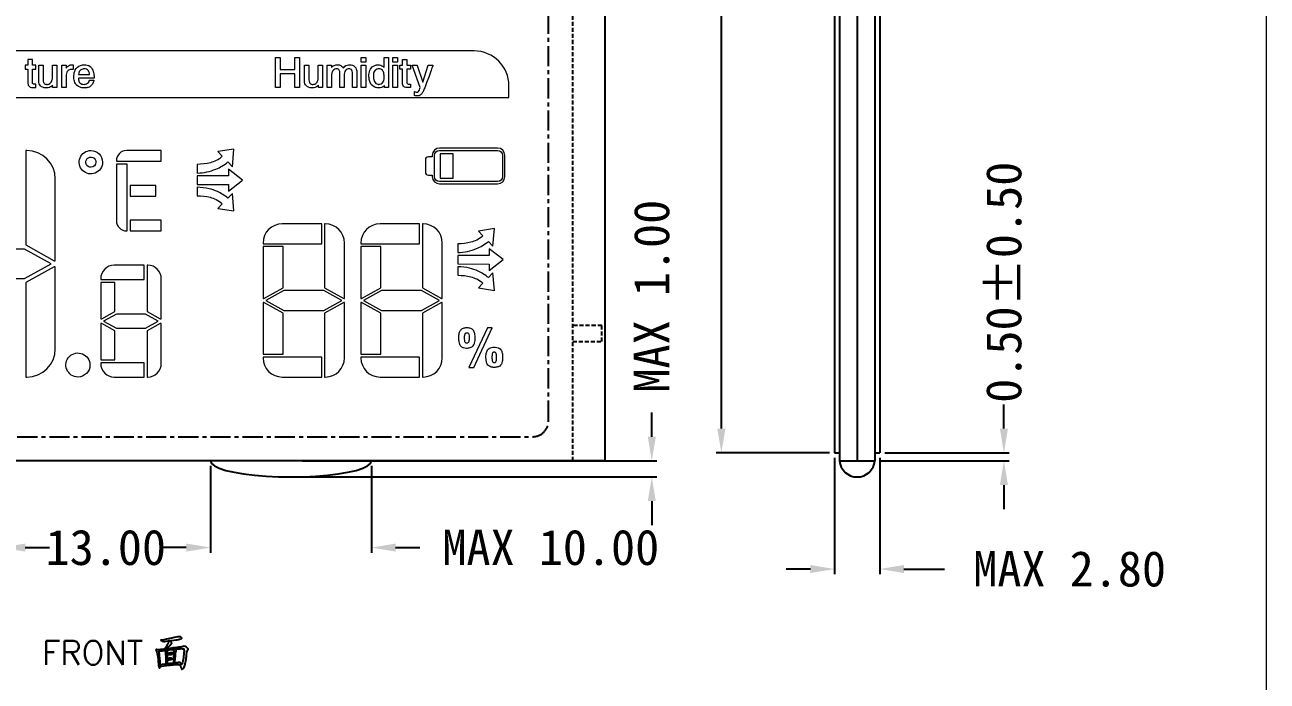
# Model space of a CAD drawing. Header units: millimetres. Extents: x 406 to 1082, y -777 to -474.
# Drawn here: x 457.9 to 535, y -739 to -698.3 of the extents above; entities that cross this region are included whole.
import ezdxf
from ezdxf.enums import TextEntityAlignment as Align

# ---------------------------------------------------------------- set-up
doc = ezdxf.new("R2010")
doc.units = ezdxf.units.MM
doc.linetypes.add('CENTER', pattern=[2, 1.25, -0.25, 0.25, -0.25])
doc.linetypes.add('HIDDEN', pattern=[0.375, 0.25, -0.125])
doc.layers.add('dim', color=4, linetype='Continuous')
doc.layers.add('SPEC', color=2, linetype='Continuous')
doc.styles.add('ROMANS', font='ROMANS.shx')
doc.dimstyles.new('LCDDIM', dxfattribs={"dimtxt": 2.2, "dimasz": 1.5, "dimexe": 0.3175, "dimexo": 0.3175, "dimgap": 0.254, "dimtad": 0, "dimzin": 0, "dimdsep": 46, "dimtxsty": 'Standard', "dimcen": 0.09, "dimadec": 0, "dimazin": 0, "dimtfac": 1, "dimtofl": 0, "dimtmove": 0, "dimatfit": 0, "dimfxl": 0, "dimtolj": 1, "dimtzin": 0, "dimarcsym": 0})

# ---------------------------------------------------------------- blocks, each defined once
blk = doc.blocks.new('*D42')
at = {"layer": 'DEFPOINTS', "color": 0, "ltscale": 0.5}
for p in [(510.983, -724.853), (518.697, -724.853), (510.683, -725.353)]:
    blk.add_point(p, dxfattribs=at)
at = {"layer": 'dim', "color": 0, "lineweight": -2, "ltscale": 0.5}
for p, q in [((518.697, -723.353), (518.697, -721.853)), ((511.301, -724.853), (519.014, -724.853)), ((511.001, -725.353), (519.014, -725.353)), ((518.697, -726.853), (518.697, -728.353))]:
    blk.add_line(p, q, dxfattribs=at)
at = {"layer": 'dim', "color": 0, "ltscale": 0.5}
for points in [[(518.447, -723.353), (518.947, -723.353), (518.697, -724.853)], [(518.447, -726.853), (518.947, -726.853), (518.697, -725.353)]]:
    blk.add_solid(points, dxfattribs=at)
at = {"layer": 'dim', "color": 0, "ltscale": 0.5, "insert": (518.697, -714.266), "char_height": 2.2, "attachment_point": 5, "rotation": 90}
blk.add_mtext('\\A1;0.50%%P0.50', dxfattribs=at)
blk = doc.blocks.new('*D43')
at = {"layer": 'DEFPOINTS', "color": 0, "ltscale": 0.5}
for p in [(508.183, -724.853), (510.983, -724.853), (510.983, -732.065)]:
    blk.add_point(p, dxfattribs=at)
at = {"layer": 'dim', "color": 0, "lineweight": -2, "ltscale": 0.5}
for p, q in [((508.183, -725.17), (508.183, -732.383)), ((510.983, -725.17), (510.983, -732.383)), ((506.683, -732.065), (505.183, -732.065)), ((512.483, -732.065), (515.008, -732.065))]:
    blk.add_line(p, q, dxfattribs=at)
at = {"layer": 'dim', "color": 0, "ltscale": 0.5}
for points in [[(506.683, -731.815), (506.683, -732.315), (508.183, -732.065)], [(512.483, -731.815), (512.483, -732.315), (510.983, -732.065)]]:
    blk.add_solid(points, dxfattribs=at)
at = {"layer": 'dim', "color": 0, "ltscale": 0.5, "insert": (522.779, -732.065), "char_height": 2.2, "attachment_point": 5}
blk.add_mtext('\\A1;MAX 2.80', dxfattribs=at)
blk = doc.blocks.new('*D48')
at = {"layer": 'DEFPOINTS', "color": 0, "ltscale": 0.5}
for p in [(501.149, -640.853), (508.183, -640.853), (508.183, -724.853)]:
    blk.add_point(p, dxfattribs=at)
at = {"layer": 'dim', "color": 0, "lineweight": -2, "ltscale": 0.5}
for p, q in [((507.866, -640.853), (500.832, -640.853)), ((501.149, -642.353), (501.149, -670.866)), ((501.149, -723.353), (501.149, -694.84)), ((507.866, -724.853), (500.832, -724.853))]:
    blk.add_line(p, q, dxfattribs=at)
at = {"layer": 'dim', "color": 0, "ltscale": 0.5}
for points in [[(500.899, -642.353), (501.399, -642.353), (501.149, -640.853)], [(500.899, -723.353), (501.399, -723.353), (501.149, -724.853)]]:
    blk.add_solid(points, dxfattribs=at)
at = {"layer": 'dim', "color": 0, "ltscale": 0.5, "insert": (501.149, -682.853), "char_height": 2.2, "attachment_point": 5, "rotation": 90}
blk.add_mtext('\\A1;POL84.00%%p0.20', dxfattribs=at)
blk = doc.blocks.new('*D51')
at = {"layer": 'DEFPOINTS', "color": 0, "ltscale": 0.5}
for p in [(446.417, -725.353), (456.417, -725.353), (456.417, -730.733)]:
    blk.add_point(p, dxfattribs=at)
at = {"layer": 'dim', "color": 0, "lineweight": -2, "ltscale": 0.5}
for p, q in [((446.417, -725.67), (446.417, -731.05)), ((456.417, -725.67), (456.417, -731.05)), ((444.917, -730.733), (442.342, -730.733)), ((457.917, -730.733), (459.417, -730.733))]:
    blk.add_line(p, q, dxfattribs=at)
at = {"layer": 'dim', "color": 0, "ltscale": 0.5}
for points in [[(444.917, -730.483), (444.917, -730.983), (446.417, -730.733)], [(457.917, -730.483), (457.917, -730.983), (456.417, -730.733)]]:
    blk.add_solid(points, dxfattribs=at)
at = {"layer": 'dim', "color": 0, "ltscale": 0.5, "insert": (434.205, -730.733), "char_height": 2.2, "attachment_point": 5}
blk.add_mtext('\\A1;MAX 10.00', dxfattribs=at)
blk = doc.blocks.new('*D52')
at = {"layer": 'DEFPOINTS', "color": 0, "ltscale": 0.5}
for p in [(469.417, -725.353), (479.417, -725.353), (479.417, -730.733)]:
    blk.add_point(p, dxfattribs=at)
at = {"layer": 'dim', "color": 0, "lineweight": -2, "ltscale": 0.5}
for p, q in [((469.417, -725.67), (469.417, -731.05)), ((479.417, -725.67), (479.417, -731.05)), ((467.917, -730.733), (466.417, -730.733)), ((480.917, -730.733), (482.417, -730.733))]:
    blk.add_line(p, q, dxfattribs=at)
at = {"layer": 'dim', "color": 0, "ltscale": 0.5}
for points in [[(467.917, -730.483), (467.917, -730.983), (469.417, -730.733)], [(480.917, -730.483), (480.917, -730.983), (479.417, -730.733)]]:
    blk.add_solid(points, dxfattribs=at)
at = {"layer": 'dim', "color": 0, "ltscale": 0.5, "insert": (490.554, -730.733), "char_height": 2.2, "attachment_point": 5}
blk.add_mtext('\\A1;MAX 10.00', dxfattribs=at)
blk = doc.blocks.new('*D53')
at = {"layer": 'DEFPOINTS', "color": 0, "ltscale": 0.5}
for p in [(456.417, -725.353), (469.417, -725.353), (469.417, -730.733)]:
    blk.add_point(p, dxfattribs=at)
at = {"layer": 'dim', "color": 0, "lineweight": -2, "ltscale": 0.5}
for p, q in [((456.417, -725.67), (456.417, -731.05)), ((469.417, -725.67), (469.417, -731.05)), ((457.917, -730.733), (458.996, -730.733)), ((467.917, -730.733), (466.838, -730.733))]:
    blk.add_line(p, q, dxfattribs=at)
at = {"layer": 'dim', "color": 0, "ltscale": 0.5}
for points in [[(457.917, -730.483), (457.917, -730.983), (456.417, -730.733)], [(467.917, -730.483), (467.917, -730.983), (469.417, -730.733)]]:
    blk.add_solid(points, dxfattribs=at)
at = {"layer": 'dim', "color": 0, "ltscale": 0.5, "insert": (462.917, -730.733), "char_height": 2.2, "attachment_point": 5}
blk.add_mtext('\\A1;13.00', dxfattribs=at)
blk = doc.blocks.new('*D54')
at = {"layer": 'DEFPOINTS', "color": 0, "ltscale": 0.5}
for p in [(474.808, -725.353), (496.828, -725.353), (474.417, -726.353)]:
    blk.add_point(p, dxfattribs=at)
at = {"layer": 'dim', "color": 0, "lineweight": -2, "ltscale": 0.5}
for p, q in [((496.828, -723.853), (496.828, -722.353)), ((475.126, -725.353), (497.146, -725.353)), ((474.735, -726.353), (497.146, -726.353)), ((496.828, -727.853), (496.828, -729.353))]:
    blk.add_line(p, q, dxfattribs=at)
at = {"layer": 'dim', "color": 0, "ltscale": 0.5}
for points in [[(496.578, -723.853), (497.078, -723.853), (496.828, -725.353)], [(496.578, -727.853), (497.078, -727.853), (496.828, -726.353)]]:
    blk.add_solid(points, dxfattribs=at)
at = {"layer": 'dim', "color": 0, "ltscale": 0.5, "insert": (496.828, -715.132), "char_height": 2.2, "attachment_point": 5, "rotation": 90}
blk.add_mtext('\\A1;MAX 1.00', dxfattribs=at)

msp = doc.modelspace()

# ---------------------------------------------------------------- linework, layer by layer
for p, q in [((508.483, -640.353), (508.483, -725.353)), ((509.583, -640.353), (509.583, -725.353)), ((510.683, -640.353), (510.683, -725.353)), ((508.183, -640.853), (508.183, -724.853)), ((510.983, -640.853), (510.983, -724.853)), ((508.183, -724.853), (508.483, -724.853)), ((510.683, -724.853), (510.983, -724.853)), ((508.483, -725.353), (510.683, -725.353))]:
    msp.add_line(p, q)
for points in [[(493.917, -640.353), (493.917, -725.353), (432.917, -725.353), (432.917, -640.353)], [(467.098, -738.005), (467.182, -737.997), (467.232, -737.995), (467.329, -737.991), (467.428, -737.989), (467.517, -737.987), (467.545, -738.037), (467.587, -738.132), (467.606, -738.209), (467.611, -738.244), (467.648, -738.31), (467.719, -738.249), (467.73, -738.234), (467.775, -738.157), (467.819, -738.047), (467.819, -738.047), (467.845, -737.952), (467.869, -737.854), (467.89, -737.754), (467.899, -737.687), (467.909, -737.595), (467.92, -737.49), (467.93, -737.37), (467.947, -737.237), (467.971, -737.142), (468.001, -737.097), (468.042, -737.046), (468.023, -737.011), (467.93, -736.925), (467.851, -736.875), (467.788, -736.844), (467.719, -736.864), (467.66, -736.887), (467.546, -736.905), (467.507, -736.908), (467.431, -736.917), (467.334, -736.929), (467.217, -736.946), (467.08, -736.966), (466.996, -736.98), (466.882, -736.998), (466.777, -737.014), (466.681, -737.027), (466.676, -737.028), (466.726, -736.986), (466.752, -736.96), (466.817, -736.892), (466.898, -736.804), (466.899, -736.803), (466.982, -736.702), (467.01, -736.642), (467.003, -736.619), (466.919, -736.551), (466.875, -736.53), (466.835, -736.525), (466.949, -736.511), (467.02, -736.501), (467.148, -736.484), (467.259, -736.467), (467.354, -736.45), (467.432, -736.435), (467.495, -736.42), (467.588, -736.388), (467.637, -736.349), (467.586, -736.288), (467.54, -736.277), (467.435, -736.268), (467.424, -736.268), (467.363, -736.275), (467.275, -736.29), (467.16, -736.315), (467.02, -736.349), (467.015, -736.35), (466.893, -736.379), (466.783, -736.404), (466.685, -736.424), (466.599, -736.44), (466.524, -736.45), (466.392, -736.474), (466.342, -736.49), (466.413, -736.531), (466.42, -736.535), (466.514, -736.561), (466.523, -736.56), (466.574, -736.557), (466.661, -736.546), (466.786, -736.532), (466.799, -736.53), (466.807, -736.582), (466.812, -736.602), (466.799, -736.648), (466.766, -736.719), (466.715, -736.816), (466.644, -736.939), (466.583, -737.039), (466.514, -737.046), (466.419, -737.059), (466.314, -737.068), (466.217, -737.075), (466.17, -737.076), (466.09, -737.061), (466.038, -737.066), (466.035, -737.071), (466.069, -737.157), (466.072, -737.163), (466.091, -737.217), (466.11, -737.301), (466.13, -737.416), (466.149, -737.562), (466.161, -737.684), (466.172, -737.798), (466.182, -737.899), (466.191, -737.985), (466.2, -738.057), (466.224, -738.175), (466.26, -738.219), (466.278, -738.206), (466.295, -738.132), (466.297, -738.095), (466.313, -738.094), (466.405, -738.087), (466.519, -738.074), (466.655, -738.057), (466.687, -738.053), (466.801, -738.039), (466.907, -738.026), (467.006, -738.015)], [(466.415, -737.993), (466.301, -738.008), (466.302, -737.987), (466.301, -737.965), (466.296, -737.873), (466.289, -737.776), (466.281, -737.676), (466.272, -737.57), (466.26, -737.461), (466.25, -737.354), (466.239, -737.234), (466.234, -737.155), (466.249, -737.153), (466.417, -737.133), (466.574, -737.114), (466.619, -737.108), (466.626, -737.225), (466.633, -737.341), (466.639, -737.452), (466.644, -737.558), (466.648, -737.656), (466.651, -737.75), (466.653, -737.838), (466.655, -737.92), (466.655, -737.963), (466.585, -737.972)], [(467.011, -737.919), (466.884, -737.934), (466.747, -737.952), (466.749, -737.792), (466.75, -737.703), (466.753, -737.703), (466.856, -737.697), (466.949, -737.683), (466.963, -737.68), (467.04, -737.643), (467, -737.603), (466.939, -737.592), (466.868, -737.603), (466.83, -737.614), (466.752, -737.62), (466.753, -737.505), (466.755, -737.396), (466.755, -737.379), (466.864, -737.375), (466.954, -737.365), (467, -737.35), (467.04, -737.289), (466.989, -737.268), (466.942, -737.272), (466.828, -737.289), (466.756, -737.307), (466.756, -737.243), (466.757, -737.198), (466.757, -737.177), (466.719, -737.13), (466.679, -737.102), (466.719, -737.097), (466.854, -737.081), (466.978, -737.067), (467.09, -737.054), (467.121, -737.051), (467.121, -737.907)], [(467.482, -737.873), (467.439, -737.876), (467.382, -737.88), (467.31, -737.886), (467.225, -737.895), (467.205, -737.898), (467.212, -737.806), (467.22, -737.684), (467.23, -737.577), (467.238, -737.483), (467.245, -737.404), (467.253, -737.339), (467.253, -737.334), (467.27, -737.201), (467.283, -737.137), (467.282, -737.13), (467.234, -737.08), (467.185, -737.043), (467.193, -737.042), (467.283, -737.033), (467.363, -737.025), (467.431, -737.018), (467.49, -737.013), (467.537, -737.009), (467.572, -737.007), (467.597, -737.006), (467.691, -737.009), (467.759, -737.026), (467.765, -737.041), (467.779, -737.148), (467.778, -737.174), (467.773, -737.252), (467.764, -737.358), (467.748, -737.492), (467.737, -737.582), (467.72, -737.684), (467.698, -737.783), (467.674, -737.877), (467.648, -737.966), (467.622, -737.966), (467.593, -737.928), (467.526, -737.875), (467.511, -737.873)]]:
    msp.add_lwpolyline(points, close=True)
at = {"linetype": 'HIDDEN'}
for points in [[(491.917, -725.353), (491.917, -640.353)], [(491.917, -717.949), (493.717, -717.949), (493.717, -716.949), (491.917, -716.949)]]:
    msp.add_lwpolyline(points, dxfattribs=at)
at = {"linetype": 'CENTER'}
msp.add_lwpolyline([(436.417, -642.853), (436.417, -722.853, 0.414214), (437.417, -723.853), (489.417, -723.853, 0.414214), (490.417, -722.853), (490.417, -642.853, 0.414214), (489.417, -641.853), (437.417, -641.853, 0.414214)], format="xyb", close=True, dxfattribs=at)
at = {"lineweight": 9}
for points in [[(485.79, -699.909), (441.046, -699.909, 0.414121), (438.881, -702.074), (438.881, -704.148), (443.558, -704.148, 0.309615), (445.532, -702.797), (487.955, -702.797), (487.955, -702.074, 0.41413)], [(458.466, -701.965, -0.098057), (458.406, -701.955, -0.305908), (458.362, -701.895), (458.362, -701.887), (458.362, -701.88), (458.362, -701.04), (458.581, -701.04), (458.581, -700.801), (458.362, -700.801), (458.362, -700.433), (458.084, -700.433), (458.084, -700.801), (457.915, -700.801), (457.915, -701.04), (458.084, -701.04), (458.084, -701.899, 0.039434), (458.086, -701.961, 0.170239), (458.148, -702.104, 0.157203), (458.294, -702.175, 0.044671), (458.387, -702.183), (458.581, -702.183), (458.581, -701.965)], [(480.48, -702.183), (480.222, -702.183), (480.222, -702.056, -0.183421), (479.963, -702.196, -0.039576), (479.869, -702.203, -0.068649), (479.671, -702.17, -0.192029), (479.374, -701.927, -0.080212), (479.284, -701.682, -0.040799), (479.258, -701.453, -0.080763), (479.322, -701.117, -0.028773), (479.354, -701.047, -0.185136), (479.623, -700.805, -0.079811), (479.838, -700.762, -0.175681), (480.137, -700.872, -0.037067), (480.212, -700.942), (480.212, -700.314), (480.48, -700.314)], [(481.843, -701.04), (481.624, -701.04), (481.624, -701.88), (481.624, -701.887), (481.624, -701.895, 0.305908), (481.668, -701.955, 0.098057), (481.728, -701.965), (481.843, -701.965), (481.843, -702.183), (481.649, -702.183, -0.044671), (481.556, -702.175, -0.157203), (481.41, -702.104, -0.170239), (481.348, -701.961, -0.039434), (481.346, -701.899), (481.346, -701.04), (481.177, -701.04), (481.177, -700.801), (481.346, -700.801), (481.346, -700.433), (481.624, -700.433), (481.624, -700.801), (481.843, -700.801)], [(459.874, -702.183), (459.616, -702.183), (459.616, -702.024, -0.193675), (459.33, -702.195, -0.043419), (459.226, -702.203), (459.202, -702.203, -0.076774), (458.998, -702.165, -0.23047), (458.779, -701.947, -0.080553), (458.75, -701.781), (458.75, -700.801), (459.028, -700.801), (459.028, -701.711, 0.10184), (459.055, -701.867, 0.271872), (459.207, -701.98, 0.041829), (459.262, -701.985, 0.038425), (459.328, -701.978, 0.224095), (459.531, -701.84, 0.101548), (459.598, -701.635, 0.019173), (459.606, -701.56), (459.605, -700.801), (459.874, -700.801)], [(460.888, -701.059), (460.774, -701.059, 0.066), (460.657, -701.081, 0.222838), (460.492, -701.233, 0.086408), (460.46, -701.383), (460.46, -702.183), (460.182, -702.183), (460.182, -700.801), (460.45, -700.801), (460.45, -700.969, -0.054473), (460.537, -700.869, -0.193396), (460.804, -700.761, -0.104628), (460.849, -700.771), (460.888, -700.771)], [(462.191, -701.596), (461.217, -701.596, 0.07695), (461.246, -701.776, 0.238281), (461.424, -701.961, 0.087418), (461.579, -701.985, 0.036987), (461.656, -701.974, 0.243649), (461.879, -701.802, 0.043447), (461.904, -701.734), (461.909, -701.716), (462.176, -701.716), (462.17, -701.745, -0.207405), (461.922, -702.129, -0.103909), (461.735, -702.191, -0.037595), (461.55, -702.203, -0.072268), (461.319, -702.163, -0.186055), (461.031, -701.93, -0.098405), (460.939, -701.649, -0.023769), (460.928, -701.533, -0.077814), (460.989, -701.169, -0.029514), (461.024, -701.089, -0.200054), (461.339, -700.806, -0.079343), (461.589, -700.761, -0.060607), (461.759, -700.784, -0.213162), (462.078, -701.038, -0.085201), (462.17, -701.321, -0.038378), (462.191, -701.571)], [(461.559, -701.02, 0.03522), (461.489, -701.031, 0.224095), (461.272, -701.195, 0.089848), (461.219, -701.368), (461.911, -701.368, 0.07406), (461.872, -701.206, 0.271863), (461.643, -701.026, 0.043525)], [(476.383, -702.183), (476.125, -702.183), (476.125, -702.024, -0.193675), (475.839, -702.195, -0.043419), (475.735, -702.203), (475.711, -702.203, -0.076774), (475.508, -702.165, -0.23047), (475.288, -701.947, -0.080553), (475.259, -701.781), (475.259, -700.801), (475.537, -700.801), (475.537, -701.711, 0.10184), (475.565, -701.867, 0.271872), (475.716, -701.98, 0.041829), (475.771, -701.985, 0.038425), (475.837, -701.978, 0.224095), (476.041, -701.84, 0.101548), (476.107, -701.635, 0.019173), (476.115, -701.56), (476.115, -700.801), (476.383, -700.801)], [(478.511, -702.183), (478.233, -702.183), (478.233, -701.303, 0.022106), (478.232, -701.245, 0.115929), (478.196, -701.104, 0.065335), (478.169, -701.07, 0.167103), (478.069, -701.022, 0.038196), (478.024, -701.019), (478.017, -701.019), (478.01, -701.02, 0.028625), (477.963, -701.027, 0.237011), (477.771, -701.176, 0.094758), (477.725, -701.355), (477.725, -702.183), (477.447, -702.183), (477.447, -701.243, 0.073587), (477.433, -701.134, 0.293516), (477.317, -701.025, 0.053516), (477.263, -701.02, 0.036686), (477.197, -701.028, 0.230948), (476.997, -701.173, 0.100918), (476.944, -701.362, 0.020238), (476.94, -701.433), (476.94, -702.183), (476.662, -702.183), (476.662, -700.801), (476.93, -700.801), (476.93, -700.94, -0.233585), (477.313, -700.761, -0.028873), (477.369, -700.764, -0.197185), (477.614, -700.895, -0.045153), (477.662, -700.964, -0.052211), (477.767, -700.863, -0.181206), (478.07, -700.761, -0.074574), (478.248, -700.799, -0.225694), (478.475, -701.034, -0.081625), (478.511, -701.243)], [(479.879, -701.02, 0.028312), (479.824, -701.023, 0.173762), (479.642, -701.105, 0.116547), (479.567, -701.235, 0.085423), (479.535, -701.491, 0.068564), (479.576, -701.745, 0.036976), (479.604, -701.812, 0.239892), (479.813, -701.977, 0.03748), (479.87, -701.985, 0.033419), (479.939, -701.973, 0.26408), (480.178, -701.761, 0.082845), (480.212, -701.561, 0.065227), (480.18, -701.274, 0.069193), (480.13, -701.154, 0.228397), (479.939, -701.024, 0.04132)], [(483.223, -700.835, 0.008997), (483.085, -701.222), (482.974, -701.528), (482.861, -701.833), (482.746, -702.137, -0.011229), (482.644, -702.375, -0.034436), (482.548, -702.558, -0.074512), (482.502, -702.614, -0.166242), (482.376, -702.687, -0.073274), (482.195, -702.7), (482.195, -702.7, -0.097277), (482.098, -702.678), (482.082, -702.672), (482.082, -702.432), (482.107, -702.432, -0.135822), (482.13, -702.439), (482.134, -702.441), (482.139, -702.445, 0.074898), (482.236, -702.462), (482.245, -702.464, 0.219546), (482.294, -702.462, 0.109749), (482.338, -702.423, 0.066363), (482.398, -702.318, 0.02898), (482.449, -702.179), (481.952, -700.801), (482.254, -700.801), (482.259, -700.818), (482.599, -701.855), (482.934, -700.801), (483.236, -700.801)], [(483.193, -707.703, 0.413399), (483.645, -708.156), (487.249, -708.156, 0.413372), (487.702, -707.703), (487.702, -706.39, 0.413372), (487.249, -705.938), (483.645, -705.938, 0.413396), (483.193, -706.39), (483.193, -706.478), (482.956, -706.478, 0.414137), (482.767, -706.666), (482.767, -707.422, 0.41413), (482.956, -707.611), (483.193, -707.611)], [(458.019, -706.088), (457.946, -706.088), (457.946, -711.948), (459.721, -712.935), (459.778, -712.935), (459.778, -707.848, 0.414134)], [(462.714, -706.814, -2.414661), (461.988, -706.088, -0.414136)], [(461.988, -707.129, -2.414725), (462.304, -706.814, -0.414149)], [(466.358, -706.088), (464.215, -706.088, 0.414135), (463.577, -706.726), (463.577, -706.753), (466.358, -706.753)], [(470.151, -706.447, -0.087249), (469.767, -706.714, -0.043731), (469.412, -706.844, -0.062249), (468.599, -706.948), (468.599, -707.487, 0.086488), (469.756, -707.245, 0.035337), (470.134, -707.056, 0.044623), (470.499, -706.797), (470.779, -707.094), (470.878, -705.999), (469.87, -706.157)], [(483.333, -706.39, -0.413509), (483.645, -706.079), (487.249, -706.079, -0.413549), (487.561, -706.39), (487.561, -707.703, -0.413549), (487.249, -708.015), (483.645, -708.015, -0.413497), (483.333, -707.703)], [(463.577, -710.446, 0.414136), (464.215, -711.084), (464.241, -711.084), (464.241, -706.943), (463.577, -706.943)], [(470.499, -709.045, 0.068566), (469.854, -708.64, 0.048233), (469.327, -708.459, 0.039801), (468.599, -708.368), (468.599, -708.9, -0.067972), (469.392, -708.993, -0.045929), (469.767, -709.128, -0.089024), (470.151, -709.395), (469.87, -709.684), (470.878, -709.842), (470.779, -708.748)], [(473.874, -710.64, 0.414136), (472.684, -711.83), (472.684, -711.88), (476.329, -711.88), (476.329, -710.64)], [(476.501, -710.64), (476.501, -714.604), (477.702, -715.271), (477.741, -715.271), (477.741, -711.83, 0.414136), (476.551, -710.64)], [(482.405, -710.64), (479.949, -710.64, 0.414136), (478.759, -711.83), (478.759, -711.88), (482.405, -711.88)], [(483.816, -711.83, 0.414136), (482.626, -710.64), (482.577, -710.64), (482.577, -714.604), (483.777, -715.271), (483.816, -715.271)], [(486.32, -711.99, 0.044623), (486.686, -711.731), (486.965, -712.028), (487.065, -710.934), (486.056, -711.091), (486.337, -711.381, -0.087249), (485.954, -711.648, -0.043731), (485.599, -711.778, -0.062249), (484.785, -711.882), (484.785, -712.421, 0.086488), (485.942, -712.179, 0.035337)], [(457.946, -714.288), (457.946, -720.148), (458.019, -720.148, 0.414134), (459.778, -718.388), (459.778, -713.301), (459.721, -713.301)], [(463.442, -713.209, 0.414133), (462.601, -714.05), (462.601, -714.085), (465.296, -714.085), (465.296, -713.209)], [(465.522, -713.209), (465.487, -713.209), (465.487, -716.076), (466.297, -716.526), (466.363, -716.526), (466.363, -714.05, 0.414128)], [(486.04, -713.574, 0.048233), (485.514, -713.393, 0.039801), (484.785, -713.302), (484.785, -713.834, -0.067972), (485.579, -713.927, -0.045929), (485.954, -714.063, -0.089024), (486.337, -714.329), (486.056, -714.618), (487.065, -714.776), (486.965, -713.682), (486.686, -713.98, 0.068566)], [(476.501, -716.186), (476.501, -720.149), (476.551, -720.149, 0.414136), (477.741, -718.959), (477.741, -715.519), (477.702, -715.519)], [(483.777, -715.519), (482.577, -716.186), (482.577, -720.149), (482.626, -720.149, 0.414136), (483.816, -718.959), (483.816, -715.519)], [(465.487, -717.282), (465.487, -720.149), (465.522, -720.149, 0.414127), (466.363, -719.308), (466.363, -716.832), (466.297, -716.832)], [(484.944, -718.203, 0.133951), (485.101, -718.311), (485.124, -718.319, 0.071196), (485.312, -718.347, 0.080135), (485.555, -718.32, 0.128587), (485.727, -718.219, 0.101828), (485.811, -718.075), (485.818, -718.054, 0.051696), (485.853, -717.876, 0.06102), (485.845, -717.506, 0.080114), (485.784, -717.305, 0.027443), (485.753, -717.256, 0.148896), (485.585, -717.135, 0.078707), (485.374, -717.099, 0.063965), (485.154, -717.119, 0.125084), (484.973, -717.211, 0.132469), (484.868, -717.389, 0.064359), (484.828, -717.625), (484.826, -717.656), (484.825, -717.688), (484.825, -717.721), (484.825, -717.729), (484.826, -717.762, 0.063242), (484.862, -718.037, 0.102551)], [(485.473, -717.903, -0.057108), (485.453, -717.977), (485.443, -717.995), (485.428, -718.014), (485.411, -718.029), (485.391, -718.04), (485.368, -718.046), (485.343, -718.048), (485.321, -718.047), (485.298, -718.041), (485.277, -718.032), (485.26, -718.017), (485.245, -717.999, -0.099722), (485.215, -717.92), (485.211, -717.897, -0.020767), (485.203, -717.819), (485.201, -717.788, -0.047167), (485.212, -717.543), (485.216, -717.521, -0.079443), (485.243, -717.45), (485.257, -717.432), (485.274, -717.417), (485.294, -717.406, -0.120465), (485.363, -717.4), (485.387, -717.405), (485.407, -717.415), (485.425, -717.428, -0.117077), (485.459, -717.486), (485.465, -717.503, -0.058114), (485.485, -717.686, -0.043191)], [(487.52, -719.258, -0.110523), (487.429, -719.422, -0.090458), (487.324, -719.497), (487.303, -719.506, -0.083513), (487.097, -719.548), (487.067, -719.549, -0.018808), (486.984, -719.547), (486.955, -719.545), (486.927, -719.541, -0.070186), (486.781, -719.503, -0.051572), (486.703, -719.46, -0.113472), (486.604, -719.342, -0.080952), (486.542, -719.142, -0.066338), (486.538, -718.742, -0.07537), (486.593, -718.531, -0.197859), (486.788, -718.342, -0.07373), (486.964, -718.303), (486.994, -718.301), (487.024, -718.3), (487.045, -718.3), (487.075, -718.3), (487.105, -718.302, -0.076113), (487.286, -718.337, -0.195805), (487.485, -718.507, -0.080097), (487.547, -718.707, -0.047293), (487.561, -718.99, -0.068434)], [(461.187, -720.148, -2.41472), (461.933, -719.402, -0.414136)], [(472.684, -718.91), (472.684, -718.959, 0.414136), (473.874, -720.149), (476.329, -720.149), (476.329, -718.91)], [(478.759, -718.959, 0.414136), (479.949, -720.149), (482.405, -720.149), (482.405, -718.91), (478.759, -718.91)], [(486.946, -719.202), (486.961, -719.22), (486.979, -719.233), (487, -719.243, 0.163158), (487.091, -719.241), (487.111, -719.23, 0.158432), (487.161, -719.163, 0.054902), (487.182, -719.054), (487.184, -719.026, 0.05209), (487.176, -718.75), (487.171, -718.728, 0.100871), (487.142, -718.649), (487.126, -718.631), (487.109, -718.617), (487.088, -718.607), (487.065, -718.601, 0.128817), (486.995, -718.608), (486.975, -718.618), (486.958, -718.633), (486.943, -718.652), (486.933, -718.671, 0.057955), (486.913, -718.745, 0.046268), (486.903, -718.993), (486.905, -719.023), (486.907, -719.052, 0.042574), (486.921, -719.144, 0.101027)], [(462.601, -719.273), (462.601, -719.308, 0.414134), (463.442, -720.149), (465.296, -720.149), (465.296, -719.273)]]:
    msp.add_lwpolyline(points, format="xyb", close=True, dxfattribs=at)
for points in [[(474.951, -702.183), (474.653, -702.183), (474.653, -701.338), (473.747, -701.338), (473.747, -702.183), (473.449, -702.183), (473.449, -700.314), (473.747, -700.314), (473.747, -701.06), (474.653, -701.06), (474.653, -700.314), (474.951, -700.314)], [(479.058, -700.612), (478.78, -700.612), (478.78, -700.314), (479.058, -700.314)], [(481.027, -700.612), (480.749, -700.612), (480.749, -700.314), (481.027, -700.314)], [(479.058, -702.183), (478.78, -702.183), (478.78, -700.801), (479.058, -700.801)], [(481.027, -702.183), (480.749, -702.183), (480.749, -700.801), (481.027, -700.801)], [(483.681, -707.802), (484.499, -707.802), (484.499, -706.292), (483.681, -706.292)], [(471.414, -707.925), (470.545, -707.25), (470.545, -707.663), (468.599, -707.663), (468.599, -708.196), (470.546, -708.199), (470.545, -708.606)], [(464.432, -708.254), (464.432, -708.918), (466.017, -708.918), (466.017, -708.254)], [(464.432, -711.084), (466.358, -711.084), (466.358, -710.42), (464.432, -710.42)], [(473.924, -712.052), (472.684, -712.052), (472.684, -715.271), (472.723, -715.271), (473.924, -714.604)], [(479.999, -712.052), (478.759, -712.052), (478.759, -715.271), (478.798, -715.271), (479.999, -714.604)], [(454.202, -712.202), (452.553, -713.118), (454.202, -714.034), (457.878, -714.034), (459.527, -713.118), (457.878, -712.202)], [(486.732, -712.597), (484.785, -712.597), (484.785, -713.13), (486.732, -713.133), (486.732, -713.54), (487.601, -712.859), (486.732, -712.184)], [(463.477, -714.276), (462.601, -714.276), (462.601, -716.526), (462.667, -716.526), (463.477, -716.076)], [(473.97, -714.775), (472.854, -715.395), (473.97, -716.015), (476.455, -716.015), (477.571, -715.395), (476.455, -714.775)], [(482.531, -716.015), (483.646, -715.395), (482.531, -714.775), (480.045, -714.775), (478.929, -715.395), (480.045, -716.015)], [(473.924, -716.186), (472.723, -715.519), (472.684, -715.519), (472.684, -718.738), (473.924, -718.738)], [(478.759, -715.519), (478.759, -718.738), (479.999, -718.738), (479.999, -716.186), (478.798, -715.519)], [(463.573, -716.241), (462.785, -716.679), (463.573, -717.117), (465.39, -717.117), (466.179, -716.679), (465.39, -716.241)], [(463.477, -717.282), (462.667, -716.832), (462.601, -716.832), (462.601, -719.082), (463.477, -719.082)], [(485.47, -719.549), (485.774, -719.549), (486.916, -717.098), (486.615, -717.098)]]:
    msp.add_lwpolyline(points, close=True, dxfattribs=at)
msp.add_lwpolyline([(469.417, -725.353), (469.479, -725.509), (469.662, -725.662), (469.962, -725.807), (470.372, -725.941), (470.882, -726.06), (471.478, -726.162), (472.147, -726.244), (472.872, -726.304), (473.635, -726.341), (474.417, -726.353), (475.199, -726.341), (475.962, -726.304), (476.687, -726.244), (477.356, -726.162), (477.953, -726.06), (478.462, -725.941), (478.872, -725.807), (479.172, -725.662), (479.356, -725.509), (479.417, -725.353)])
msp.add_arc((509.583, -725.248), 1.105, 185.45262, 354.54738)
at = {"layer": 'SPEC', "lineweight": 30, "const_width": 0.0826}
msp.add_lwpolyline([(405.645, -776.519), (535.005, -776.519), (535.005, -599.067), (405.645, -599.067)], close=True, dxfattribs=at)

# ---------------------------------------------------------------- texts
at = {"style": 'ROMANS'}
msp.add_text('FRONT', height=1.4832, dxfattribs=at).set_placement((462.098, -737.261), align=Align.MIDDLE)

# ---------------------------------------------------------------- dimensions: what is measured, and where the dimension line sits
at = {"layer": 'dim', "ltscale": 0.5}
for base, p1, p2, text, picture, middle in [((501.149, -640.853), (508.183, -724.853), (508.183, -640.853), 'POL<>%%p0.20', '*D48', (501.149, -682.853)), ((496.828, -725.353), (474.417, -726.353), (474.808, -725.353), 'MAX <>', '*D54', (496.828, -715.132))]:
    dim = msp.add_linear_dim(base=base, p1=p1, p2=p2, angle=90, text=text, dimstyle='LCDDIM', dxfattribs=at)
    dim.commit()
    dim.dimension.update_dxf_attribs({"geometry": picture, "text_midpoint": middle, "dimtype": 160})
dim = msp.add_linear_dim(base=(518.697, -724.853), p1=(510.683, -725.353), p2=(510.983, -724.853), angle=270, text='<>%%P0.50', dimstyle='LCDDIM', dxfattribs=at)
dim.commit()
dim.dimension.update_dxf_attribs({"geometry": '*D42', "text_midpoint": (518.697, -714.266)})
for base, p1, p2, picture, middle in [((510.983, -732.065), (508.183, -724.853), (510.983, -724.853), '*D43', (522.779, -732.065)), ((456.417, -730.733), (446.417, -725.353), (456.417, -725.353), '*D51', (434.205, -730.733))]:
    dim = msp.add_linear_dim(base=base, p1=p1, p2=p2, text='MAX <>', dimstyle='LCDDIM', dxfattribs=at)
    dim.commit()
    dim.dimension.update_dxf_attribs({"geometry": picture, "text_midpoint": middle, "dimtype": 160})
dim = msp.add_linear_dim(base=(469.417, -730.733), p1=(456.417, -725.353), p2=(469.417, -725.353), dimstyle='LCDDIM', dxfattribs=at)
dim.commit()
dim.dimension.update_dxf_attribs({"geometry": '*D53', "text_midpoint": (462.917, -730.733), "dimtype": 160})
dim = msp.add_linear_dim(base=(479.417, -730.733), p1=(469.417, -725.353), p2=(479.417, -725.353), text='MAX <>', dimstyle='LCDDIM', dxfattribs=at)
dim.commit()
dim.dimension.update_dxf_attribs({"geometry": '*D52', "text_midpoint": (490.554, -730.733)})

doc.saveas('drawing.dxf')
